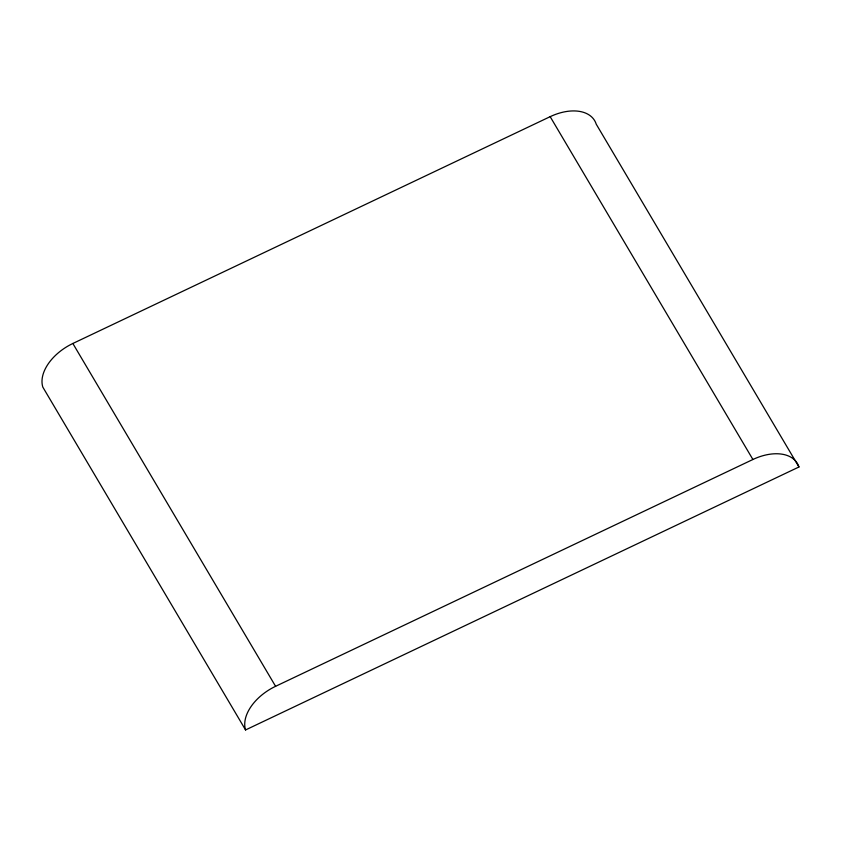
<?xml version="1.0" encoding="UTF-8"?>
<svg xmlns="http://www.w3.org/2000/svg" width="841" height="841" viewBox="0 0 841 841"><rect width="100%" height="100%" fill="white"/><g stroke="black" fill="none" stroke-linecap="round" stroke-linejoin="round"><path stroke-width="1.26" d="M72.852 343.485L550.172 116.668A42.376 26.355 -30.6 0 1 596.216 124.153L798.95 466.986L245.561 729.946L42.828 387.123A42.376 26.355 -30.6 0 1 72.852 343.485L275.585 686.309A42.376 26.355 -30.6 0 0 245.561 729.946M275.585 686.309L752.905 459.491A42.376 26.355 -30.6 0 1 798.95 466.986M550.172 116.668L752.905 459.491"/></g></svg>
